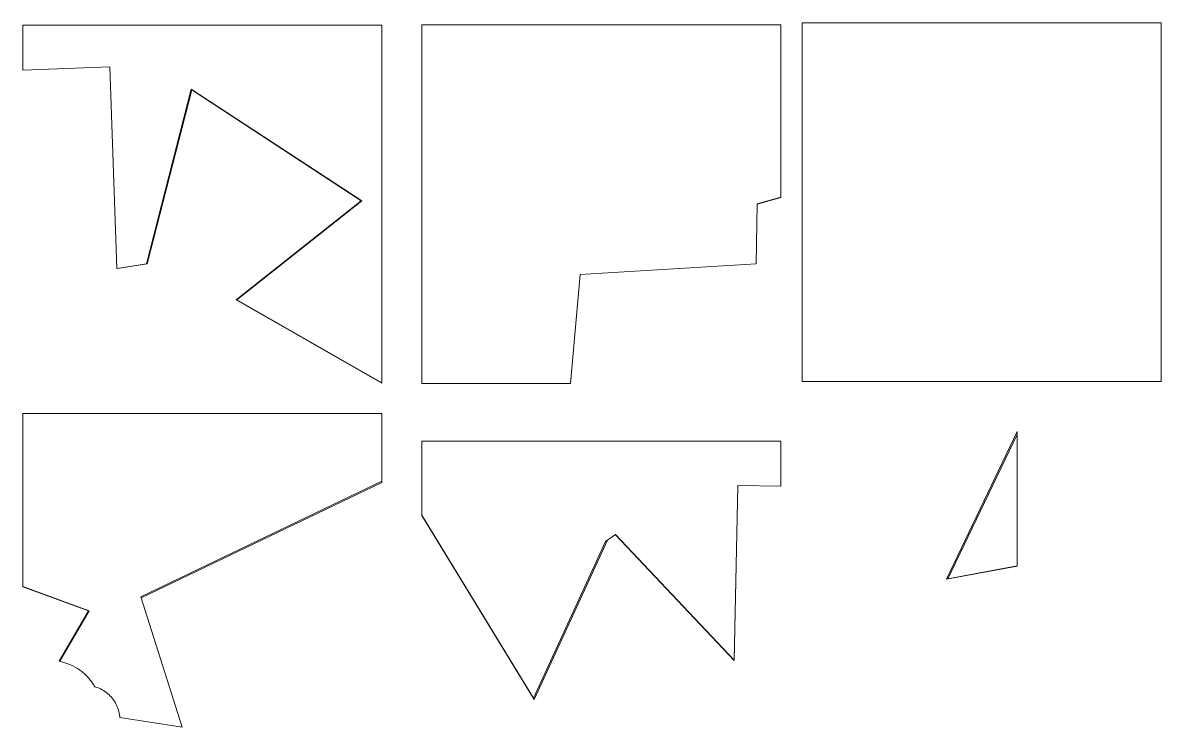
# Model space of a CAD drawing. Header units: inches. Extents: x 0.7 to 47.4, y 18.1 to 47.
import ezdxf

# ---------------------------------------------------------------- set-up
doc = ezdxf.new("R2010")
doc.units = ezdxf.units.IN
doc.header["$MEASUREMENT"] = 0

msp = doc.modelspace()

# ---------------------------------------------------------------- linework, layer by layer
at = {"color": 7, "linetype": 'Continuous', "lineweight": 15}
for p, q in [((0.748, 45.046), (0.748, 46.893)), ((0.748, 46.893), (15.473, 46.893)), ((15.473, 46.893), (15.473, 32.207)), ((17.116, 46.908), (31.841, 46.908)), ((17.116, 32.183), (17.116, 46.908)), ((31.841, 46.908), (31.841, 39.825)), ((32.718, 32.264), (32.718, 46.989)), ((32.718, 46.989), (47.443, 46.989)), ((47.443, 46.989), (47.443, 32.264)), ((4.318, 45.18), (0.748, 45.046)), ((4.318, 45.18), (4.611, 36.906)), ((5.82, 37.096), (7.654, 44.257)), ((5.848, 37.093), (7.676, 44.229)), ((14.659, 39.678), (7.654, 44.257)), ((7.676, 44.229), (7.654, 44.257)), ((14.625, 39.686), (7.676, 44.229)), ((31.841, 39.825), (30.869, 39.561)), ((31.841, 39.813), (30.869, 39.55)), ((31.841, 39.813), (31.841, 39.825)), ((9.503, 35.621), (14.625, 39.686)), ((9.535, 35.611), (14.659, 39.678)), ((14.625, 39.686), (14.659, 39.678)), ((30.869, 39.561), (30.826, 37.09)), ((5.82, 37.096), (4.611, 36.906)), ((4.611, 36.906), (4.614, 36.899)), ((5.848, 37.093), (4.614, 36.899)), ((5.848, 37.093), (5.82, 37.096)), ((30.826, 37.09), (23.606, 36.653)), ((23.606, 36.653), (23.213, 32.183)), ((23.612, 36.653), (23.219, 32.183)), ((9.503, 35.621), (9.535, 35.611)), ((15.473, 32.198), (9.503, 35.621)), ((15.473, 32.207), (9.535, 35.611)), ((47.443, 32.264), (32.718, 32.264)), ((15.473, 32.198), (15.473, 32.207)), ((23.213, 32.183), (17.116, 32.183)), ((23.213, 32.183), (23.219, 32.183)), ((0.748, 23.852), (0.748, 30.956)), ((0.748, 30.956), (15.473, 30.956)), ((15.473, 30.956), (15.473, 28.169)), ((38.631, 24.151), (41.53, 30.207)), ((38.693, 24.166), (41.53, 30.093)), ((41.53, 30.093), (41.53, 30.207)), ((41.53, 30.093), (41.53, 24.694)), ((17.116, 26.781), (17.116, 29.821)), ((17.116, 29.821), (31.841, 29.821)), ((31.841, 29.821), (31.841, 27.97)), ((15.473, 28.169), (5.596, 23.428)), ((15.473, 28.118), (5.61, 23.383)), ((15.473, 28.118), (15.473, 28.169)), ((30.074, 27.999), (29.923, 20.829)), ((30.078, 27.999), (29.926, 20.814)), ((31.841, 27.97), (30.074, 27.999)), ((17.116, 26.781), (17.116, 26.766)), ((21.693, 19.27), (17.116, 26.781)), ((21.72, 19.211), (17.116, 26.766)), ((21.693, 19.27), (24.649, 25.701)), ((21.72, 19.211), (24.73, 25.759)), ((25.054, 25.993), (24.649, 25.701)), ((29.926, 20.814), (25.048, 25.988)), ((29.923, 20.829), (25.054, 25.993)), ((41.53, 24.691), (38.631, 24.151)), ((41.53, 24.694), (38.693, 24.166)), ((41.53, 24.691), (41.53, 24.694)), ((3.472, 22.858), (0.748, 23.852)), ((0.748, 23.852), (0.748, 23.843)), ((3.448, 22.859), (0.748, 23.843)), ((38.693, 24.166), (38.631, 24.151)), ((5.596, 23.428), (7.281, 18.076)), ((3.448, 22.859), (2.242, 20.787)), ((3.472, 22.858), (2.264, 20.782)), ((3.472, 22.858), (3.448, 22.859)), ((29.926, 20.814), (29.923, 20.829)), ((21.693, 19.27), (21.72, 19.211)), ((7.281, 18.076), (4.736, 18.476))]:
    msp.add_line(p, q, dxfattribs=at)
msp.add_open_spline([(2.264, 20.782), (2.256, 20.784), (2.249, 20.785), (2.242, 20.787)], degree=3, dxfattribs=at)
for points, knots in [([(3.698, 19.741), (3.671, 19.789), (3.568, 19.96), (3.346, 20.226), (3.002, 20.498), (2.634, 20.682), (2.379, 20.757), (2.264, 20.782)], [0.1220648, 0.1220648, 0.1220648, 0.1220648, 0.1963495, 0.3926991, 0.5890486, 0.7853982, 0.9423354, 0.9423354, 0.9423354, 0.9423354]), ([(4.736, 18.476), (4.734, 18.492), (4.715, 18.689), (4.598, 19.057), (4.247, 19.489), (3.907, 19.679), (3.715, 19.736), (3.698, 19.741)], [1.14458, 1.14458, 1.14458, 1.14458, 1.178097, 1.570796, 1.963495, 2.356194, 2.394532, 2.394532, 2.394532, 2.394532])]:
    msp.add_open_spline(points, degree=3, knots=knots, dxfattribs=at)

doc.saveas('drawing.dxf')
